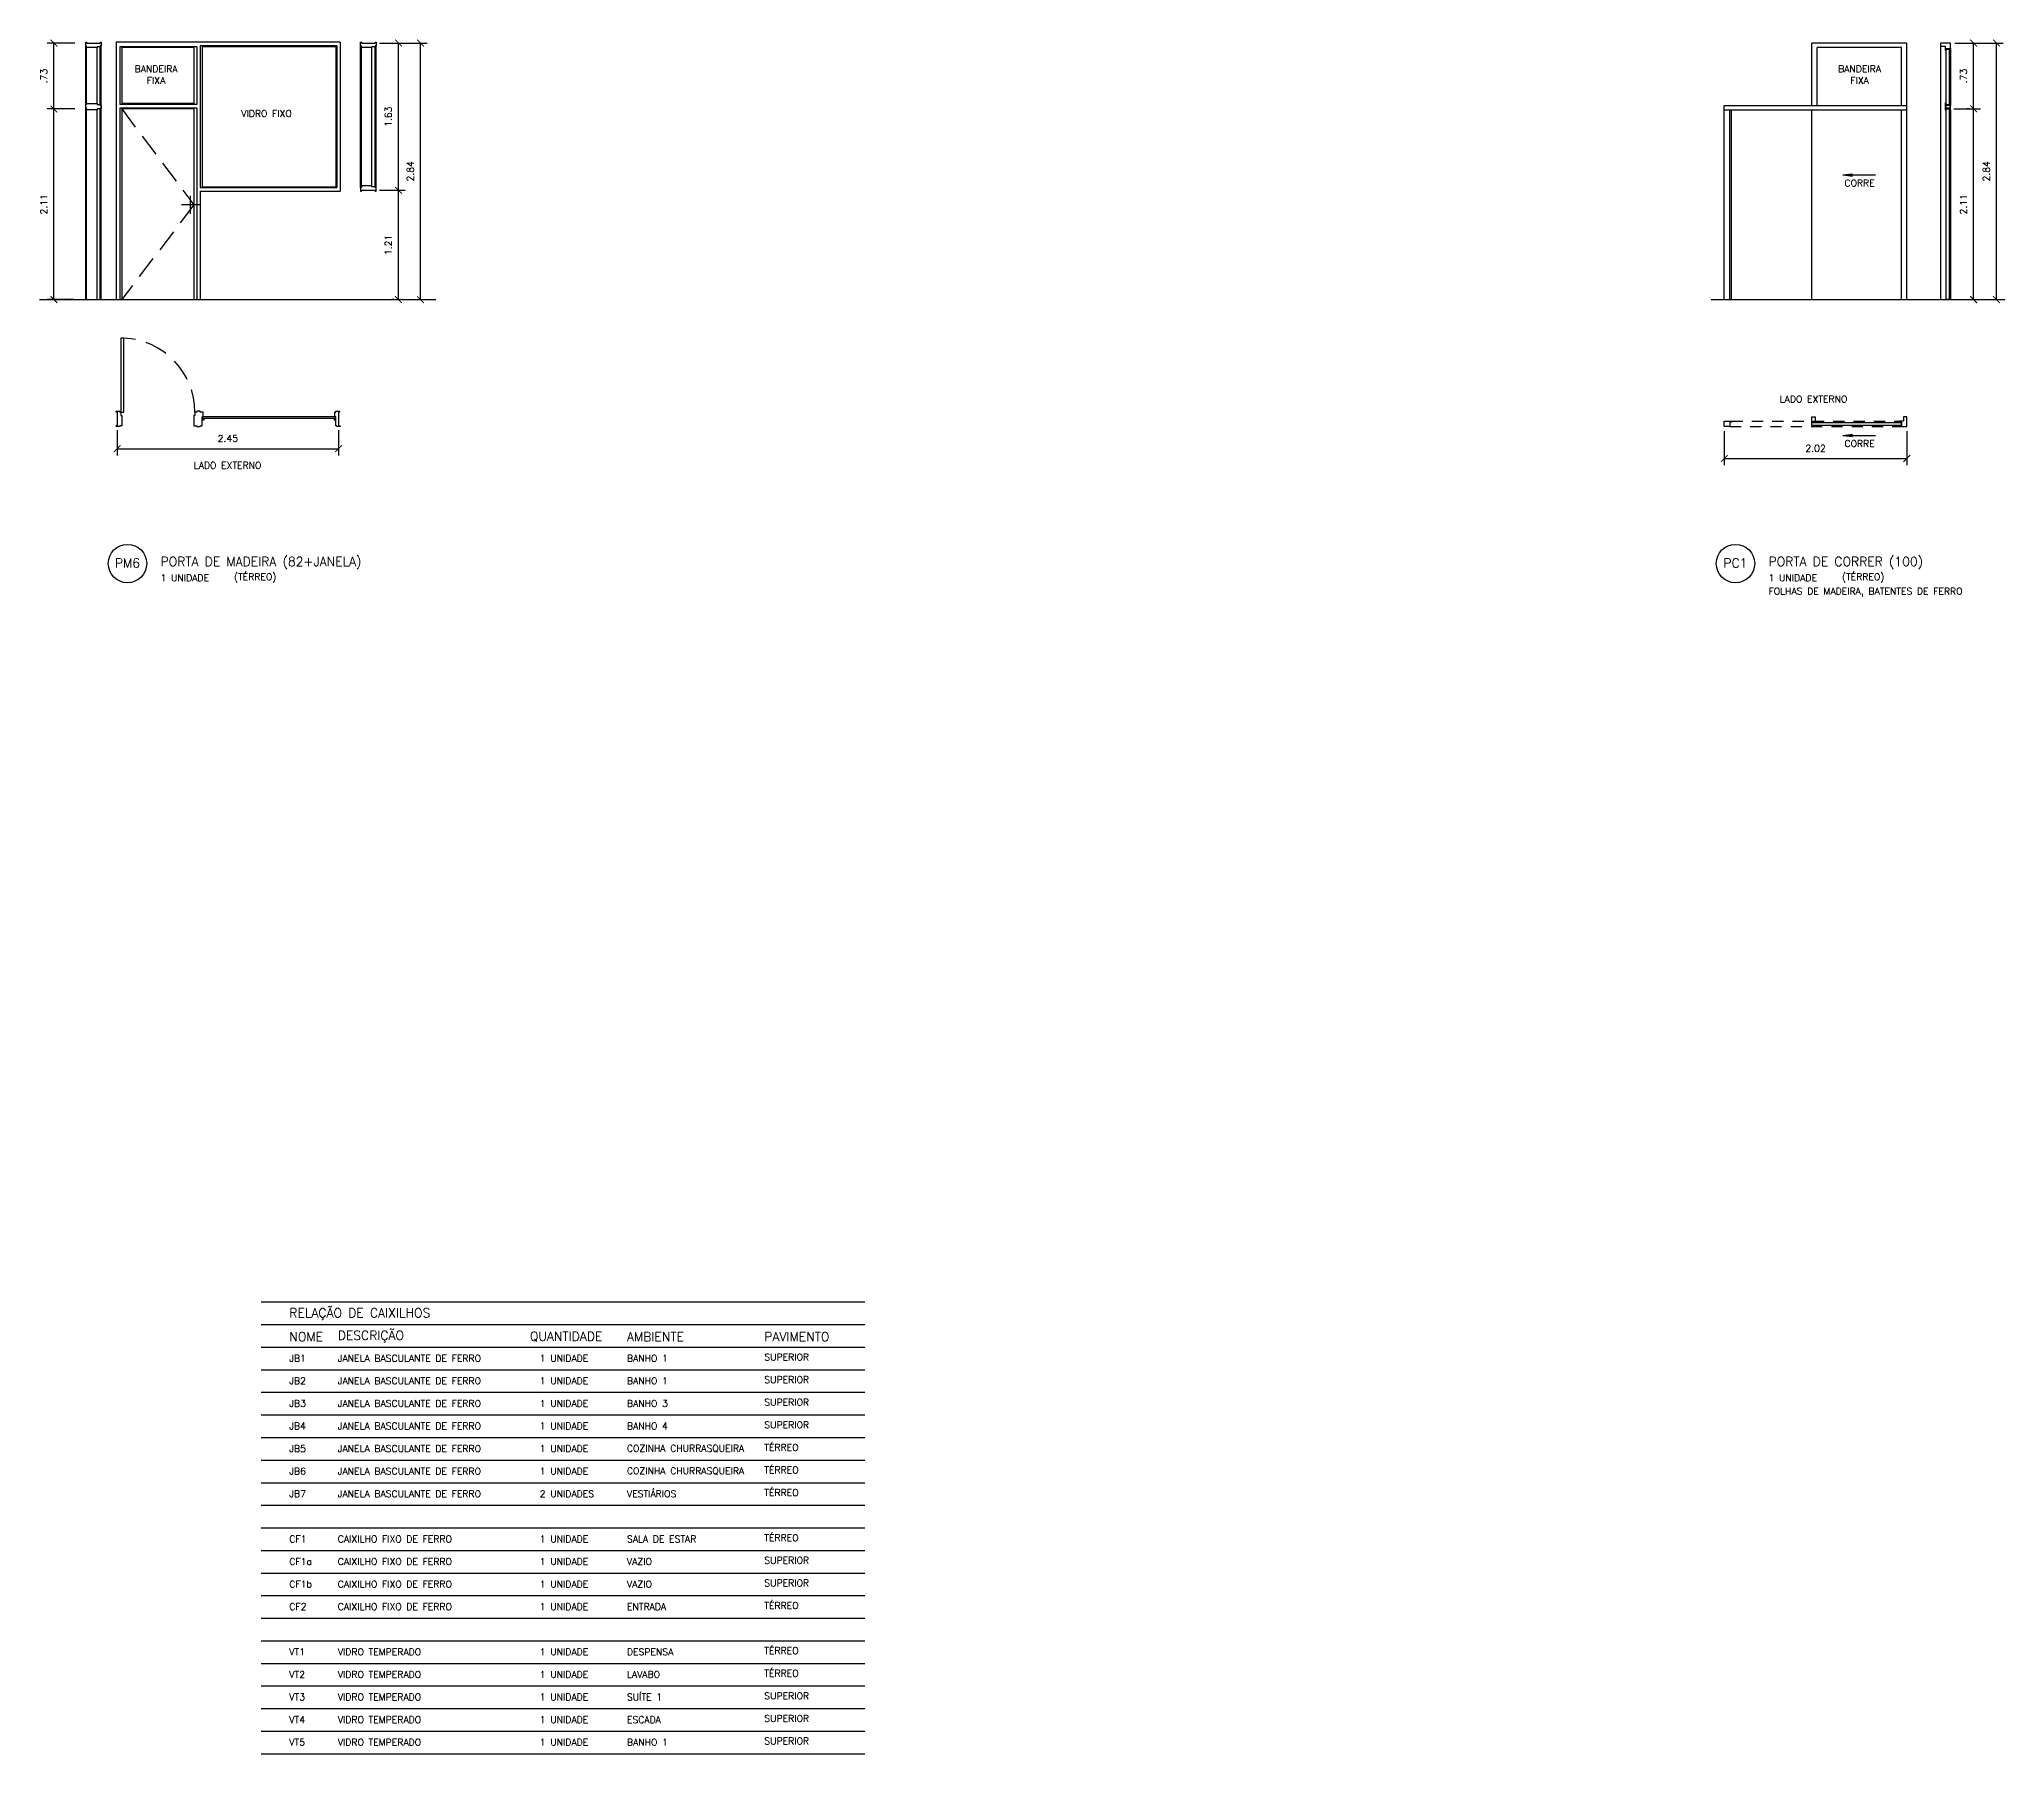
# Model space of a CAD drawing. Header units: millimetres. Extents: x 193 to 586, y 108 to 133.
# Drawn here: x 218.22 to 239.97, y 113.06 to 132.04 of the extents above; entities that cross this region are included whole.
import ezdxf

# ---------------------------------------------------------------- set-up
doc = ezdxf.new("R2010")
doc.units = ezdxf.units.MM
doc.linetypes.add('HIDDEN', pattern=[0.375, 0.25, -0.125])
for name, color, linetype in [('CAIX', 2, 'Continuous'), ('CAIXN', 7, 'Continuous'), ('COTAS', 1, 'Continuous'), ('LPROJ', 7, 'HIDDEN'), ('LVISTA02', 1, 'Continuous'), ('NOTAS', 2, 'Continuous'), ('REVEST', 2, 'Continuous')]:
    doc.layers.add(name, color=color, linetype=linetype)
doc.styles.add('100-50', font='romans.shx', dxfattribs={"height": 0.125})
doc.styles.add('60-50', font='romans.shx', dxfattribs={"height": 0.075})
doc.dimstyles.new('50', dxfattribs={"dimtxt": 0.1, "dimasz": 2.5, "dimexe": 1.25, "dimexo": 0.625, "dimgap": 0.075, "dimtad": 1, "dimzin": 0, "dimdsep": 46, "dimtxsty": '60-50', "dimcen": 2.5, "dimclrt": 3, "dimadec": 0, "dimazin": 0, "dimtfac": 1, "dimtmove": 0, "dimatfit": 3, "dimfxl": 1, "dimarcsym": 0})

# ---------------------------------------------------------------- blocks, each defined once
blk = doc.blocks.new('_ARCHTICK')
at = {"color": 0, "linetype": 'ByBlock', "const_width": 0.15}
blk.add_lwpolyline([(-0.5, -0.5), (0.5, 0.5)], dxfattribs=at)
blk = doc.blocks.new('*D26')
at = {"color": 0, "linetype": 'ByBlock'}
for p, q in [((70.775, 234.06), (70.468, 234.06)), ((70.543, 231.95), (70.543, 234.06)), ((70.765, 231.95), (70.468, 231.95))]:
    blk.add_line(p, q, dxfattribs=at)
at = {"layer": 'DEFPOINTS', "color": 0, "linetype": 'ByBlock'}
for p in [(70.543, 234.06), (70.825, 234.06), (70.815, 231.95)]:
    blk.add_point(p, dxfattribs=at)
at = {"color": 0, "linetype": 'ByBlock', "xscale": 0.075, "yscale": 0.075, "zscale": 0.075}
for p, rotation in [((70.543, 234.06), 90), ((70.543, 231.95), 270)]:
    blk.add_blockref('_ARCHTICK', p, dxfattribs=dict(at, rotation=rotation))
at = {"color": 3, "linetype": 'ByBlock', "insert": (70.431, 233.005), "char_height": 0.075, "attachment_point": 5, "rotation": 90, "style": '60-50'}
blk.add_mtext('2.11', dxfattribs=at)
blk = doc.blocks.new('*D27')
at = {"color": 0, "linetype": 'ByBlock'}
for p, q in [((70.775, 234.79), (70.468, 234.79)), ((70.543, 234.06), (70.543, 234.79))]:
    blk.add_line(p, q, dxfattribs=at)
at = {"layer": 'DEFPOINTS', "color": 0, "linetype": 'ByBlock'}
for p in [(70.543, 234.79), (70.825, 234.79), (70.825, 234.06)]:
    blk.add_point(p, dxfattribs=at)
at = {"color": 0, "linetype": 'ByBlock', "xscale": 0.075, "yscale": 0.075, "zscale": 0.075}
for p, rotation in [((70.543, 234.79), 90), ((70.543, 234.06), 270)]:
    blk.add_blockref('_ARCHTICK', p, dxfattribs=dict(at, rotation=rotation))
at = {"color": 3, "linetype": 'ByBlock', "insert": (70.431, 234.425), "char_height": 0.075, "attachment_point": 5, "rotation": 90, "style": '60-50'}
blk.add_mtext('.73', dxfattribs=at)
blk = doc.blocks.new('*D28')
at = {"color": 0, "linetype": 'ByBlock'}
for p, q in [((75.158, 233.16), (75.442, 233.16)), ((75.367, 231.95), (75.367, 233.16)), ((75.317, 231.95), (75.292, 231.95))]:
    blk.add_line(p, q, dxfattribs=at)
at = {"layer": 'DEFPOINTS', "color": 0, "linetype": 'ByBlock'}
for p in [(75.108, 233.16), (75.367, 233.16), (75.367, 231.95)]:
    blk.add_point(p, dxfattribs=at)
at = {"color": 0, "linetype": 'ByBlock', "xscale": 0.075, "yscale": 0.075, "zscale": 0.075}
for p, rotation in [((75.367, 233.16), 90), ((75.367, 231.95), 270)]:
    blk.add_blockref('_ARCHTICK', p, dxfattribs=dict(at, rotation=rotation))
at = {"color": 3, "linetype": 'ByBlock', "insert": (75.254, 232.555), "char_height": 0.075, "attachment_point": 5, "rotation": 90, "style": '60-50'}
blk.add_mtext('1.21', dxfattribs=at)
blk = doc.blocks.new('*D29')
at = {"color": 0, "linetype": 'ByBlock'}
for p, q in [((75.158, 234.79), (75.442, 234.79)), ((75.367, 233.16), (75.367, 234.79))]:
    blk.add_line(p, q, dxfattribs=at)
at = {"layer": 'DEFPOINTS', "color": 0, "linetype": 'ByBlock'}
for p in [(75.108, 234.79), (75.367, 234.79), (75.108, 233.16)]:
    blk.add_point(p, dxfattribs=at)
at = {"color": 0, "linetype": 'ByBlock', "xscale": 0.075, "yscale": 0.075, "zscale": 0.075}
for p, rotation in [((75.367, 234.79), 90), ((75.367, 233.16), 270)]:
    blk.add_blockref('_ARCHTICK', p, dxfattribs=dict(at, rotation=rotation))
at = {"color": 3, "linetype": 'ByBlock', "insert": (75.254, 233.975), "char_height": 0.075, "attachment_point": 5, "rotation": 90, "style": '60-50'}
blk.add_mtext('1.63', dxfattribs=at)
blk = doc.blocks.new('*D30')
at = {"color": 0, "linetype": 'ByBlock'}
for p, q in [((75.417, 234.79), (75.686, 234.79)), ((75.611, 231.95), (75.611, 234.79)), ((75.417, 231.95), (75.686, 231.95))]:
    blk.add_line(p, q, dxfattribs=at)
at = {"layer": 'DEFPOINTS', "color": 0, "linetype": 'ByBlock'}
for p in [(75.367, 234.79), (75.611, 234.79), (75.367, 231.95)]:
    blk.add_point(p, dxfattribs=at)
at = {"color": 0, "linetype": 'ByBlock', "xscale": 0.075, "yscale": 0.075, "zscale": 0.075}
for p, rotation in [((75.611, 234.79), 90), ((75.611, 231.95), 270)]:
    blk.add_blockref('_ARCHTICK', p, dxfattribs=dict(at, rotation=rotation))
at = {"color": 3, "linetype": 'ByBlock', "insert": (75.498, 233.37), "char_height": 0.075, "attachment_point": 5, "rotation": 90, "style": '60-50'}
blk.add_mtext('2.84', dxfattribs=at)
blk = doc.blocks.new('*D31')
at = {"color": 0, "linetype": 'ByBlock'}
for p, q in [((72.253, 230.504), (72.253, 230.225)), ((74.703, 230.504), (74.703, 230.225)), ((72.253, 230.3), (74.703, 230.3))]:
    blk.add_line(p, q, dxfattribs=at)
at = {"layer": 'DEFPOINTS', "color": 0, "linetype": 'ByBlock'}
for p in [(72.253, 230.554), (74.703, 230.554), (74.703, 230.3)]:
    blk.add_point(p, dxfattribs=at)
at = {"color": 0, "linetype": 'ByBlock', "xscale": 0.075, "yscale": 0.075, "zscale": 0.075, "rotation": 180}
blk.add_blockref('_ARCHTICK', (72.253, 230.3), dxfattribs=at)
at = {"color": 0, "linetype": 'ByBlock', "xscale": 0.075, "yscale": 0.075, "zscale": 0.075}
blk.add_blockref('_ARCHTICK', (74.703, 230.3), dxfattribs=at)
at = {"color": 3, "linetype": 'ByBlock', "insert": (73.478, 230.413), "char_height": 0.075, "attachment_point": 5, "style": '60-50'}
blk.add_mtext('2.45', dxfattribs=at)
blk = doc.blocks.new('*D32')
at = {"color": 0, "linetype": 'ByBlock'}
for p, q in [((76.192, 230.494), (76.192, 230.116)), ((78.212, 230.494), (78.212, 230.116)), ((76.192, 230.191), (78.212, 230.191))]:
    blk.add_line(p, q, dxfattribs=at)
at = {"layer": 'DEFPOINTS', "color": 0, "linetype": 'ByBlock'}
for p in [(76.192, 230.544), (78.212, 230.544), (78.212, 230.191)]:
    blk.add_point(p, dxfattribs=at)
at = {"color": 0, "linetype": 'ByBlock', "xscale": 0.075, "yscale": 0.075, "zscale": 0.075, "rotation": 180}
blk.add_blockref('_ARCHTICK', (76.192, 230.191), dxfattribs=at)
at = {"color": 0, "linetype": 'ByBlock', "xscale": 0.075, "yscale": 0.075, "zscale": 0.075}
blk.add_blockref('_ARCHTICK', (78.212, 230.191), dxfattribs=at)
at = {"color": 3, "linetype": 'ByBlock', "insert": (77.202, 230.304), "char_height": 0.075, "attachment_point": 5, "style": '60-50'}
blk.add_mtext('2.02', dxfattribs=at)
blk = doc.blocks.new('*D33')
at = {"color": 0, "linetype": 'ByBlock'}
for p, q in [((78.733, 234.061), (79.027, 234.061)), ((78.952, 231.95), (78.952, 234.061)), ((78.733, 231.95), (79.027, 231.95))]:
    blk.add_line(p, q, dxfattribs=at)
at = {"layer": 'DEFPOINTS', "color": 0, "linetype": 'ByBlock'}
for p in [(78.683, 234.061), (78.952, 234.061), (78.683, 231.95)]:
    blk.add_point(p, dxfattribs=at)
at = {"color": 0, "linetype": 'ByBlock', "xscale": 0.075, "yscale": 0.075, "zscale": 0.075}
for p, rotation in [((78.952, 234.061), 90), ((78.952, 231.95), 270)]:
    blk.add_blockref('_ARCHTICK', p, dxfattribs=dict(at, rotation=rotation))
at = {"color": 3, "linetype": 'ByBlock', "insert": (78.839, 233.005), "char_height": 0.075, "attachment_point": 5, "rotation": 90, "style": '60-50'}
blk.add_mtext('2.11', dxfattribs=at)
blk = doc.blocks.new('*D34')
at = {"color": 0, "linetype": 'ByBlock'}
for p, q in [((78.745, 234.79), (79.027, 234.79)), ((78.952, 234.061), (78.952, 234.79)), ((78.902, 234.061), (78.877, 234.061))]:
    blk.add_line(p, q, dxfattribs=at)
at = {"layer": 'DEFPOINTS', "color": 0, "linetype": 'ByBlock'}
for p in [(78.695, 234.79), (78.952, 234.79), (78.952, 234.061)]:
    blk.add_point(p, dxfattribs=at)
at = {"color": 0, "linetype": 'ByBlock', "xscale": 0.075, "yscale": 0.075, "zscale": 0.075}
for p, rotation in [((78.952, 234.79), 90), ((78.952, 234.061), 270)]:
    blk.add_blockref('_ARCHTICK', p, dxfattribs=dict(at, rotation=rotation))
at = {"color": 3, "linetype": 'ByBlock', "insert": (78.839, 234.425), "char_height": 0.075, "attachment_point": 5, "rotation": 90, "style": '60-50'}
blk.add_mtext('.73', dxfattribs=at)
blk = doc.blocks.new('*D35')
at = {"color": 0, "linetype": 'ByBlock'}
for p, q in [((79.002, 234.79), (79.28, 234.79)), ((79.205, 231.95), (79.205, 234.79)), ((79.002, 231.95), (79.28, 231.95))]:
    blk.add_line(p, q, dxfattribs=at)
at = {"layer": 'DEFPOINTS', "color": 0, "linetype": 'ByBlock'}
for p in [(78.952, 234.79), (79.205, 234.79), (78.952, 231.95)]:
    blk.add_point(p, dxfattribs=at)
at = {"color": 0, "linetype": 'ByBlock', "xscale": 0.075, "yscale": 0.075, "zscale": 0.075}
for p, rotation in [((79.205, 234.79), 90), ((79.205, 231.95), 270)]:
    blk.add_blockref('_ARCHTICK', p, dxfattribs=dict(at, rotation=rotation))
at = {"color": 3, "linetype": 'ByBlock', "insert": (79.092, 233.37), "char_height": 0.075, "attachment_point": 5, "rotation": 90, "style": '60-50'}
blk.add_mtext('2.84', dxfattribs=at)

msp = doc.modelspace()

# ---------------------------------------------------------------- linework, layer by layer
at = {"layer": 'CAIX'}
for p, q in [((218.7419, 132.0096), (218.7419, 131.9996)), ((218.7419, 131.9996), (218.8919, 131.9996)), ((218.8569, 131.3297), (218.8569, 131.9496)), ((218.8919, 132.0096), (218.8919, 131.9996)), ((218.8919, 131.3197), (218.8919, 131.9596)), ((221.7852, 132.0096), (221.7852, 131.9996)), ((221.7852, 131.9996), (221.9352, 131.9996)), ((221.9002, 130.4196), (221.9002, 131.9496)), ((221.9352, 132.0096), (221.9352, 131.9996)), ((221.9352, 130.4096), (221.9352, 131.9596)), ((218.8569, 129.1596), (218.8569, 131.2597)), ((218.8919, 129.1596), (218.8919, 131.2697)), ((239.3139, 131.3396), (239.3139, 131.2596)), ((239.3139, 131.3396), (239.3239, 131.3396)), ((239.3139, 131.2596), (239.3239, 131.2596)), ((239.3156, 131.2814), (239.3723, 131.2814)), ((239.3239, 131.3396), (239.3239, 131.3096)), ((239.3739, 131.3096), (239.3239, 131.3096)), ((239.3239, 131.2596), (239.3239, 131.2696)), ((239.3439, 131.2814), (239.3439, 131.2703)), ((239.3639, 131.2596), (239.3639, 131.2696)), ((239.3739, 131.2596), (239.3639, 131.2596)), ((239.3739, 131.2596), (239.3739, 131.3096)), ((238.1843, 130.5403), (238.2902, 130.5535)), ((238.1843, 130.5403), (238.2902, 130.527)), ((221.7852, 130.3696), (221.9352, 130.3696)), ((221.7852, 130.3596), (221.7852, 130.3696)), ((221.9352, 130.3596), (221.9352, 130.3696)), ((219.0803, 127.9135), (219.0703, 127.9135)), ((219.0803, 127.7635), (219.0703, 127.7635)), ((219.0803, 127.9135), (219.0803, 127.7635)), ((221.5003, 127.8435), (220.0203, 127.8435)), ((220.0403, 127.8235), (220.0203, 127.8235)), ((221.4903, 127.8635), (220.0303, 127.8635)), ((220.0403, 127.8435), (220.0403, 127.8235)), ((221.4803, 127.8435), (221.4803, 127.8235)), ((221.5003, 127.8235), (221.4803, 127.8235)), ((221.5303, 127.9135), (221.5303, 127.7635)), ((221.5403, 127.9135), (221.5303, 127.9135)), ((236.8706, 127.7535), (236.8706, 127.8135)), ((236.8706, 127.8135), (236.9506, 127.8135)), ((236.9306, 127.7535), (236.8706, 127.7535)), ((236.9506, 127.8035), (236.9306, 127.8035)), ((236.9306, 127.8035), (236.9306, 127.7535)), ((236.9506, 127.8135), (236.9506, 127.8035)), ((238.1843, 127.6568), (238.2902, 127.67)), ((238.1843, 127.6568), (238.2902, 127.6435))]:
    msp.add_line(p, q, dxfattribs=at)
at = {"layer": 'CAIX', "color": 1}
for p, q in [((239.2639, 131.9646), (239.2639, 129.1596)), ((239.3156, 131.3014), (239.3156, 131.2614)), ((239.3156, 131.3014), (239.3221, 131.3014)), ((239.3156, 131.2614), (239.3221, 131.2614)), ((239.3221, 131.3014), (239.3221, 131.2614)), ((239.3658, 131.3014), (239.3658, 131.2614)), ((239.3723, 131.3014), (239.3658, 131.3014)), ((239.3723, 131.2614), (239.3658, 131.2614)), ((239.3723, 131.3014), (239.3723, 131.2614))]:
    msp.add_line(p, q, dxfattribs=at)
at = {"layer": 'CAIX', "color": 7}
for p, q in [((238.1843, 130.5403), (238.5434, 130.5403)), ((238.1843, 127.6568), (238.5434, 127.6568))]:
    msp.add_line(p, q, dxfattribs=at)
at = {"layer": 'CAIX', "color": 7, "linetype": 'HIDDEN', "ltscale": 0.5}
for p, q in [((236.9306, 127.7535), (238.8309, 127.7535)), ((236.9506, 127.8135), (238.8109, 127.8135))]:
    msp.add_line(p, q, dxfattribs=at)
at = {"layer": 'CAIX'}
for points in [[(218.8919, 132.0096), (218.9019, 132.0096), (218.9019, 131.9696), (218.8919, 131.9696), (218.8919, 131.9596), (218.8569, 131.9596), (218.8569, 131.9496), (218.7419, 131.9496), (218.7419, 131.9696), (218.7319, 131.9696), (218.7319, 132.0096), (218.7419, 132.0096)], [(221.9352, 132.0096), (221.9452, 132.0096), (221.9452, 131.9696), (221.9352, 131.9696), (221.9352, 131.9596), (221.9002, 131.9596), (221.9002, 131.9496), (221.7852, 131.9496), (221.7852, 131.9696), (221.7752, 131.9696), (221.7752, 132.0096), (221.7852, 132.0096)], [(239.2639, 131.9996), (239.2639, 131.9646), (239.3139, 131.9646), (239.3139, 131.9196), (239.3239, 131.9196), (239.3239, 131.9396), (239.3739, 131.9396), (239.3739, 131.9996), (239.2639, 131.9996)], [(221.9352, 130.3596), (221.9452, 130.3596), (221.9452, 130.3996), (221.9352, 130.3996), (221.9352, 130.4096), (221.9002, 130.4096), (221.9002, 130.4196), (221.7852, 130.4196), (221.7852, 130.3996), (221.7752, 130.3996), (221.7752, 130.3596), (221.7852, 130.3596)], [(219.1203, 127.9135), (219.1553, 127.9135), (219.1553, 128.7335), (219.1203, 128.7335), (219.1203, 127.9135)], [(219.0703, 127.9135), (219.0703, 127.9235), (219.1103, 127.9235), (219.1103, 127.9135), (219.1203, 127.9135), (219.1203, 127.8785), (219.1303, 127.8785), (219.1303, 127.7635), (219.1103, 127.7635), (219.1103, 127.7535), (219.0703, 127.7535), (219.0703, 127.7635)], [(221.5303, 127.7635), (221.5503, 127.7635), (221.5503, 127.7535), (221.5103, 127.7535), (221.5103, 127.7635), (221.5003, 127.7635), (221.5003, 127.8635), (221.4903, 127.8635), (221.4903, 127.9135), (221.5003, 127.9135), (221.5003, 127.9235), (221.5403, 127.9235), (221.5403, 127.9135)], [(237.8409, 127.8635), (237.8759, 127.8635), (237.8759, 127.8135), (237.9209, 127.8135), (237.9209, 127.8035), (237.8409, 127.8035), (237.8409, 127.8635)], [(238.8909, 127.8635), (238.8559, 127.8635), (238.8559, 127.8135), (238.8109, 127.8135), (238.8109, 127.8035), (238.8309, 127.8035), (238.8309, 127.7535), (238.8909, 127.7535), (238.8909, 127.8635)]]:
    msp.add_lwpolyline(points, dxfattribs=at)
for points in [[(239.3614, 131.3145), (239.3264, 131.3145), (239.3264, 131.9333), (239.3614, 131.9333)], [(218.8569, 131.3197), (218.8919, 131.3197), (218.8919, 131.3097), (218.9019, 131.3097), (218.9019, 131.2797), (218.8919, 131.2797), (218.8919, 131.2697), (218.8569, 131.2697), (218.8569, 131.2597), (218.7419, 131.2597), (218.7419, 131.2797), (218.7319, 131.2797), (218.7319, 131.3197), (218.7419, 131.3197), (218.7419, 131.3297), (218.8569, 131.3297)], [(239.3614, 129.1596), (239.3264, 129.1596), (239.3264, 131.2703), (239.3614, 131.2703)], [(220.0303, 127.8635), (220.0303, 127.9135), (220.0003, 127.9135), (220.0003, 127.9235), (219.9603, 127.9235), (219.9603, 127.9135), (219.9403, 127.9135), (219.9403, 127.8785), (219.9303, 127.8785), (219.9303, 127.7635), (219.9603, 127.7635), (219.9603, 127.7535), (220.0003, 127.7535), (220.0003, 127.7635), (220.0203, 127.7635), (220.0203, 127.8635)], [(237.8404, 127.766), (237.8404, 127.801), (238.8286, 127.801), (238.8286, 127.766)]]:
    msp.add_lwpolyline(points, close=True, dxfattribs=at)
at = {"layer": 'CAIX', "color": 8, "linetype": 'HIDDEN'}
msp.add_arc((219.1196, 127.9136), 0.8207, 359.99277, 87.50875, dxfattribs=at)
at = {"layer": 'CAIXN', "color": 8, "ltscale": 0.5}
for centre in [(219.1944, 126.2384), (236.9947, 126.2384)]:
    msp.add_circle(centre, 0.2125, dxfattribs=at)
at = {"layer": 'LPROJ'}
for p, q in [((219.1303, 131.2697), (219.9303, 130.2097)), ((219.9303, 130.2097), (219.1303, 129.1596))]:
    msp.add_line(p, q, dxfattribs=at)
at = {"layer": 'LVISTA02'}
for p, q in [((218.7319, 131.3197), (218.7319, 131.9696)), ((218.7419, 131.3297), (218.7419, 131.9496)), ((218.9019, 131.3097), (218.9019, 131.9696)), ((219.0703, 132.0096), (219.0703, 129.1596)), ((220.0003, 132.0096), (219.0703, 132.0096)), ((219.9603, 131.9596), (219.1103, 131.9596)), ((219.1103, 131.9596), (219.1103, 131.3197)), ((219.9303, 131.9496), (219.1303, 131.9496)), ((219.1303, 131.9496), (219.1303, 131.3297)), ((219.9303, 131.9496), (219.9303, 131.3297)), ((219.9603, 131.9596), (219.9603, 131.3197)), ((221.5503, 132.0096), (220.0003, 132.0096)), ((220.0003, 131.9696), (220.0003, 130.3996)), ((221.5103, 131.9696), (220.0003, 131.9696)), ((221.5003, 131.9596), (220.0203, 131.9596)), ((220.0203, 131.9596), (220.0203, 130.4096)), ((221.5003, 131.9596), (221.5003, 130.4096)), ((221.5103, 131.9696), (221.5103, 130.3996)), ((221.5503, 132.0096), (221.5503, 130.3596)), ((221.7752, 130.3996), (221.7752, 131.9696)), ((221.7852, 130.4196), (221.7852, 131.9496)), ((221.9452, 130.3996), (221.9452, 131.9696)), ((238.8909, 131.9996), (237.8404, 131.9996)), ((237.8404, 131.3096), (237.8404, 131.9996)), ((238.8309, 131.9496), (237.9004, 131.9496)), ((237.9004, 131.3096), (237.9004, 131.9496)), ((238.8309, 131.3096), (238.8309, 131.9496)), ((238.8909, 129.1596), (238.8909, 131.9996)), ((239.3739, 131.9396), (239.3739, 131.3096)), ((218.7319, 129.1596), (218.7319, 131.2797)), ((218.7419, 129.1596), (218.7419, 131.2597)), ((218.9019, 129.1596), (218.9019, 131.2797)), ((219.9603, 131.3197), (219.1103, 131.3197)), ((219.9603, 131.2797), (219.1103, 131.2797)), ((219.1103, 131.2797), (219.1103, 129.1596)), ((219.9303, 131.3297), (219.1303, 131.3297)), ((219.9303, 131.2697), (219.1303, 131.2697)), ((219.1303, 131.2697), (219.1303, 129.1596)), ((219.9303, 131.2697), (219.9303, 129.1596)), ((219.9603, 131.2797), (219.9603, 129.1596)), ((236.8706, 129.1596), (236.8706, 131.3096)), ((236.8706, 131.3096), (238.8909, 131.3096)), ((236.8706, 131.2596), (238.8909, 131.2596)), ((236.9306, 129.1596), (236.9306, 131.2596)), ((236.9506, 129.1596), (236.9506, 131.2596)), ((237.8404, 129.1596), (237.8404, 131.2596)), ((238.8309, 129.1596), (238.8309, 131.2596)), ((239.3739, 131.2596), (239.3739, 129.1596)), ((220.0003, 130.3996), (221.5103, 130.3996)), ((220.0003, 130.3596), (221.5503, 130.3596)), ((220.0003, 130.3596), (220.0003, 129.1596)), ((220.0203, 130.4096), (221.5003, 130.4096))]:
    msp.add_line(p, q, dxfattribs=at)
at = {"layer": 'NOTAS'}
for p, q in [((219.9903, 130.2096), (219.7903, 130.2096)), ((219.8903, 130.1096), (219.8903, 130.3096))]:
    msp.add_line(p, q, dxfattribs=at)
at = {"layer": 'NOTAS', "color": 1}
for p, q in [((220.6746, 118.0643), (227.3566, 118.0643)), ((220.6746, 117.8143), (227.3566, 117.8143)), ((220.6746, 117.5643), (227.3566, 117.5643)), ((220.6746, 117.3143), (227.3566, 117.3143)), ((220.6746, 117.0643), (227.3566, 117.0643)), ((220.6746, 116.8143), (227.3566, 116.8143)), ((220.6746, 116.5643), (227.3566, 116.5643)), ((220.6746, 116.3143), (227.3566, 116.3143)), ((220.6746, 116.0643), (227.3566, 116.0643)), ((220.6746, 115.8143), (227.3566, 115.8143)), ((220.6746, 115.5643), (227.3566, 115.5643)), ((220.6746, 115.3143), (227.3566, 115.3143)), ((220.6746, 115.0643), (227.3566, 115.0643)), ((220.6746, 114.8143), (227.3566, 114.8143)), ((220.6746, 114.5643), (227.3566, 114.5643)), ((220.6746, 114.3143), (227.3566, 114.3143)), ((220.6746, 114.0643), (227.3566, 114.0643)), ((220.6746, 113.8143), (227.3566, 113.8143)), ((220.6746, 113.5643), (227.3566, 113.5643)), ((220.6746, 113.3143), (227.3566, 113.3143)), ((220.6746, 113.0643), (227.3566, 113.0643))]:
    msp.add_line(p, q, dxfattribs=at)
at = {"layer": 'REVEST'}
for p, q in [((218.2214, 129.1596), (222.6075, 129.1596)), ((236.7245, 129.1596), (239.9745, 129.1596))]:
    msp.add_line(p, q, dxfattribs=at)

# ---------------------------------------------------------------- texts
at = {"layer": 'CAIXN', "ltscale": 0.5, "char_height": 0.075, "style": '60-50'}
for s, insert, attachment_point in [('BANDEIRA', (219.5111, 131.7134), 5), ('BANDEIRA', (238.3683, 131.7134), 5), ('FIXA', (219.5111, 131.5863), 5), ('FIXA', (238.3683, 131.5863), 5), ('VIDRO FIXO', (220.7335, 131.2194), 5), ('CORRE', (238.3683, 130.4498), 5), ('LADO EXTERNO', (237.8585, 128.0588), 5), ('CORRE', (238.3683, 127.5663), 5), ('LADO EXTERNO', (220.3026, 127.3256), 5), ('1 UNIDADE', (219.5603, 126.0791), 4), ('(TÉRREO)', (220.373, 126.0791), 4), ('1 UNIDADE', (237.3605, 126.0791), 4), ('(TÉRREO)', (238.1733, 126.0791), 4), ('FOLHAS DE MADEIRA, BATENTES DE FERRO', (237.3605, 125.9208), 4)]:
    msp.add_mtext(s, dxfattribs=dict(at, insert=insert, attachment_point=attachment_point))
at = {"layer": 'CAIXN', "color": 2, "ltscale": 0.5, "char_height": 0.1, "style": '100-50'}
for s, insert, attachment_point in [('PM6', (219.1933, 126.2441), 5), ('PORTA DE MADEIRA (82+JANELA)', (219.5604, 126.2441), 4), ('PC1', (236.9936, 126.2441), 5), ('PORTA DE CORRER (100)', (237.3607, 126.2441), 4)]:
    msp.add_mtext(s, dxfattribs=dict(at, insert=insert, attachment_point=attachment_point))
at = {"layer": 'NOTAS', "color": 4, "ltscale": 0.5, "char_height": 0.1, "attachment_point": 4, "style": '60-50'}
for s, insert in [('RELAÇÃO DE CAIXILHOS', (220.9861, 117.93)), ('NOME', (220.9861, 117.68)), ('DESCRIÇÃO', (221.5222, 117.68)), ('QUANTIDADE', (223.6487, 117.68)), ('AMBIENTE', (224.7232, 117.68)), ('PAVIMENTO', (226.2438, 117.68))]:
    msp.add_mtext(s, dxfattribs=dict(at, insert=insert))
at = {"layer": 'NOTAS', "ltscale": 0.5, "char_height": 0.075, "attachment_point": 4, "style": '60-50'}
for s, insert in [('SUPERIOR', (226.2438, 117.4543)), ('JB1', (220.9861, 117.4413)), ('JANELA BASCULANTE DE FERRO', (221.5222, 117.4413)), ('1 UNIDADE', (223.7582, 117.4413)), ('BANHO 1', (224.7232, 117.4413)), ('JB2', (220.9861, 117.1913)), ('JANELA BASCULANTE DE FERRO', (221.5222, 117.1913)), ('1 UNIDADE', (223.7582, 117.1913)), ('BANHO 1', (224.7232, 117.1913)), ('SUPERIOR', (226.2438, 117.2043)), ('JB3', (220.9861, 116.9413)), ('JANELA BASCULANTE DE FERRO', (221.5222, 116.9413)), ('1 UNIDADE', (223.7582, 116.9413)), ('BANHO 3', (224.7232, 116.9413)), ('SUPERIOR', (226.2438, 116.9543)), ('JB4', (220.9861, 116.6913)), ('JANELA BASCULANTE DE FERRO', (221.5222, 116.6913)), ('1 UNIDADE', (223.7582, 116.6913)), ('BANHO 4', (224.7232, 116.6913)), ('SUPERIOR', (226.2438, 116.7043)), ('JB5', (220.9861, 116.4413)), ('JANELA BASCULANTE DE FERRO', (221.5222, 116.4413)), ('1 UNIDADE', (223.7582, 116.4413)), ('COZINHA CHURRASQUEIRA', (224.7232, 116.4413)), ('TÉRREO', (226.2438, 116.4543)), ('JB6', (220.9861, 116.1913)), ('JANELA BASCULANTE DE FERRO', (221.5222, 116.1913)), ('1 UNIDADE', (223.7582, 116.1913)), ('COZINHA CHURRASQUEIRA', (224.7232, 116.1913)), ('TÉRREO', (226.2438, 116.2043)), ('JB7', (220.9861, 115.9413)), ('JANELA BASCULANTE DE FERRO', (221.5222, 115.9413)), ('2 UNIDADES', (223.7582, 115.9413)), ('VESTIÁRIOS', (224.7232, 115.9413)), ('TÉRREO', (226.2438, 115.9543)), ('CF1', (220.9861, 115.4413)), ('CAIXILHO FIXO DE FERRO', (221.5222, 115.4413)), ('1 UNIDADE', (223.7582, 115.4413)), ('SALA DE ESTAR', (224.7232, 115.4413)), ('TÉRREO', (226.2438, 115.4543)), ('CF1a', (220.9861, 115.1913)), ('CAIXILHO FIXO DE FERRO', (221.5222, 115.1913)), ('1 UNIDADE', (223.7582, 115.1913)), ('VAZIO', (224.7232, 115.1913)), ('SUPERIOR', (226.2438, 115.2043)), ('CF1b', (220.9861, 114.9413)), ('CAIXILHO FIXO DE FERRO', (221.5222, 114.9413)), ('1 UNIDADE', (223.7582, 114.9413)), ('VAZIO', (224.7232, 114.9413)), ('SUPERIOR', (226.2438, 114.9543)), ('CF2', (220.9861, 114.6913)), ('CAIXILHO FIXO DE FERRO', (221.5222, 114.6913)), ('1 UNIDADE', (223.7582, 114.6913)), ('ENTRADA', (224.7232, 114.6913)), ('TÉRREO', (226.2438, 114.7043)), ('VT1', (220.9861, 114.1913)), ('VIDRO TEMPERADO', (221.5222, 114.1913)), ('1 UNIDADE', (223.7582, 114.1913)), ('DESPENSA', (224.7232, 114.1913)), ('TÉRREO', (226.2438, 114.2043)), ('TÉRREO', (226.2438, 113.9543)), ('VT2', (220.9861, 113.9413)), ('VIDRO TEMPERADO', (221.5222, 113.9413)), ('1 UNIDADE', (223.7582, 113.9413)), ('LAVABO', (224.7232, 113.9413)), ('VT3', (220.9861, 113.6913)), ('VIDRO TEMPERADO', (221.5222, 113.6913)), ('1 UNIDADE', (223.7582, 113.6913)), ('SUÍTE 1', (224.7232, 113.6913)), ('SUPERIOR', (226.2438, 113.7043)), ('VT4', (220.9861, 113.4413)), ('VIDRO TEMPERADO', (221.5222, 113.4413)), ('1 UNIDADE', (223.7582, 113.4413)), ('ESCADA', (224.7232, 113.4413)), ('SUPERIOR', (226.2438, 113.4543)), ('VT5', (220.9861, 113.1913)), ('VIDRO TEMPERADO', (221.5222, 113.1913)), ('1 UNIDADE', (223.7582, 113.1913)), ('BANHO 1', (224.7232, 113.1913)), ('SUPERIOR', (226.2438, 113.2043))]:
    msp.add_mtext(s, dxfattribs=dict(at, insert=insert))

# ---------------------------------------------------------------- dimensions: what is measured, and where the dimension line sits
at = {"layer": 'COTAS'}
for base, p1, p2, override, picture, middle, set_off in [((218.3797, 131.9996), (218.6619, 131.2697), (218.6619, 131.9996), {"dimasz": 0.075, "dimexe": 0.075, "dimexo": 0.05, "dimzin": 4, "dimblk1": 'ARCHTICK', "dimblk2": 'ARCHTICK', "dimsah": 1, "dimse1": 1, "dimtmove": 2}, '*D27', (218.2672, 131.6347), (147.8365, -102.7902)), ((222.1936, 131.9996), (221.9352, 130.3696), (221.9352, 131.9996), {"dimasz": 0.075, "dimexe": 0.075, "dimexo": 0.05, "dimzin": 4, "dimblk1": 'ARCHTICK', "dimblk2": 'ARCHTICK', "dimsah": 1, "dimse1": 1, "dimtmove": 2}, '*D29', (222.0811, 131.1846), (146.827, -102.7902)), ((222.438, 131.9996), (222.1936, 129.1596), (222.1936, 131.9996), {"dimasz": 0.075, "dimexe": 0.075, "dimexo": 0.05, "dimzin": 4, "dimblk1": 'ARCHTICK', "dimblk2": 'ARCHTICK', "dimsah": 1, "dimtmove": 2}, '*D30', (222.3255, 130.5796), (146.827, -102.7902)), ((239.6304, 131.9996), (239.6304, 131.2703), (239.3739, 131.9996), {"dimasz": 0.075, "dimexe": 0.075, "dimexo": 0.05, "dimzin": 4, "dimblk1": 'ARCHTICK', "dimblk2": 'ARCHTICK', "dimsah": 1, "dimtmove": 2}, '*D34', (239.5179, 131.635), (160.6787, -102.7902)), ((239.8833, 131.9996), (239.6304, 129.1596), (239.6304, 131.9996), {"dimasz": 0.075, "dimexe": 0.075, "dimexo": 0.05, "dimzin": 4, "dimblk1": 'ARCHTICK', "dimblk2": 'ARCHTICK', "dimsah": 1, "dimtmove": 2}, '*D35', (239.7708, 130.5796), (160.6787, -102.7902)), ((218.3797, 131.2697), (218.6519, 129.1596), (218.6619, 131.2697), {"dimasz": 0.075, "dimexe": 0.075, "dimexo": 0.05, "dimzin": 4, "dimblk1": 'ARCHTICK', "dimblk2": 'ARCHTICK', "dimsah": 1, "dimtmove": 2}, '*D26', (218.2672, 130.2147), (147.8365, -102.7902)), ((239.6304, 131.2703), (239.3614, 129.1596), (239.3614, 131.2703), {"dimasz": 0.075, "dimexe": 0.075, "dimexo": 0.05, "dimzin": 4, "dimblk1": 'ARCHTICK', "dimblk2": 'ARCHTICK', "dimsah": 1, "dimtmove": 2}, '*D33', (239.5179, 130.215), (160.6787, -102.7902)), ((222.1936, 130.3696), (222.1936, 129.1596), (221.9352, 130.3696), {"dimasz": 0.075, "dimexe": 0.075, "dimexo": 0.05, "dimzin": 4, "dimblk1": 'ARCHTICK', "dimblk2": 'ARCHTICK', "dimsah": 1, "dimtmove": 2}, '*D28', (222.0811, 129.7646), (146.827, -102.7902))]:
    dim = msp.add_linear_dim(base=base, p1=p1, p2=p2, angle=90, dimstyle='50', override=override, dxfattribs=at)
    dim.commit()
    dim.dimension.update_dxf_attribs({"geometry": picture, "text_midpoint": middle, "insert": set_off})
for base, p1, p2, picture, middle, set_off in [((221.5303, 127.51), (219.0803, 127.7635), (221.5303, 127.7635), '*D31', (220.3053, 127.6225), (146.827, -102.7902)), ((238.8909, 127.401), (236.8706, 127.7535), (238.8909, 127.7535), '*D32', (237.8808, 127.5135), (160.6787, -102.7902))]:
    dim = msp.add_linear_dim(base=base, p1=p1, p2=p2, dimstyle='50', override={"dimasz": 0.075, "dimexe": 0.075, "dimexo": 0.05, "dimzin": 4, "dimblk1": 'ARCHTICK', "dimblk2": 'ARCHTICK', "dimsah": 1, "dimtmove": 2}, dxfattribs=at)
    dim.commit()
    dim.dimension.update_dxf_attribs({"geometry": picture, "text_midpoint": middle, "insert": set_off})

doc.saveas('drawing.dxf')
